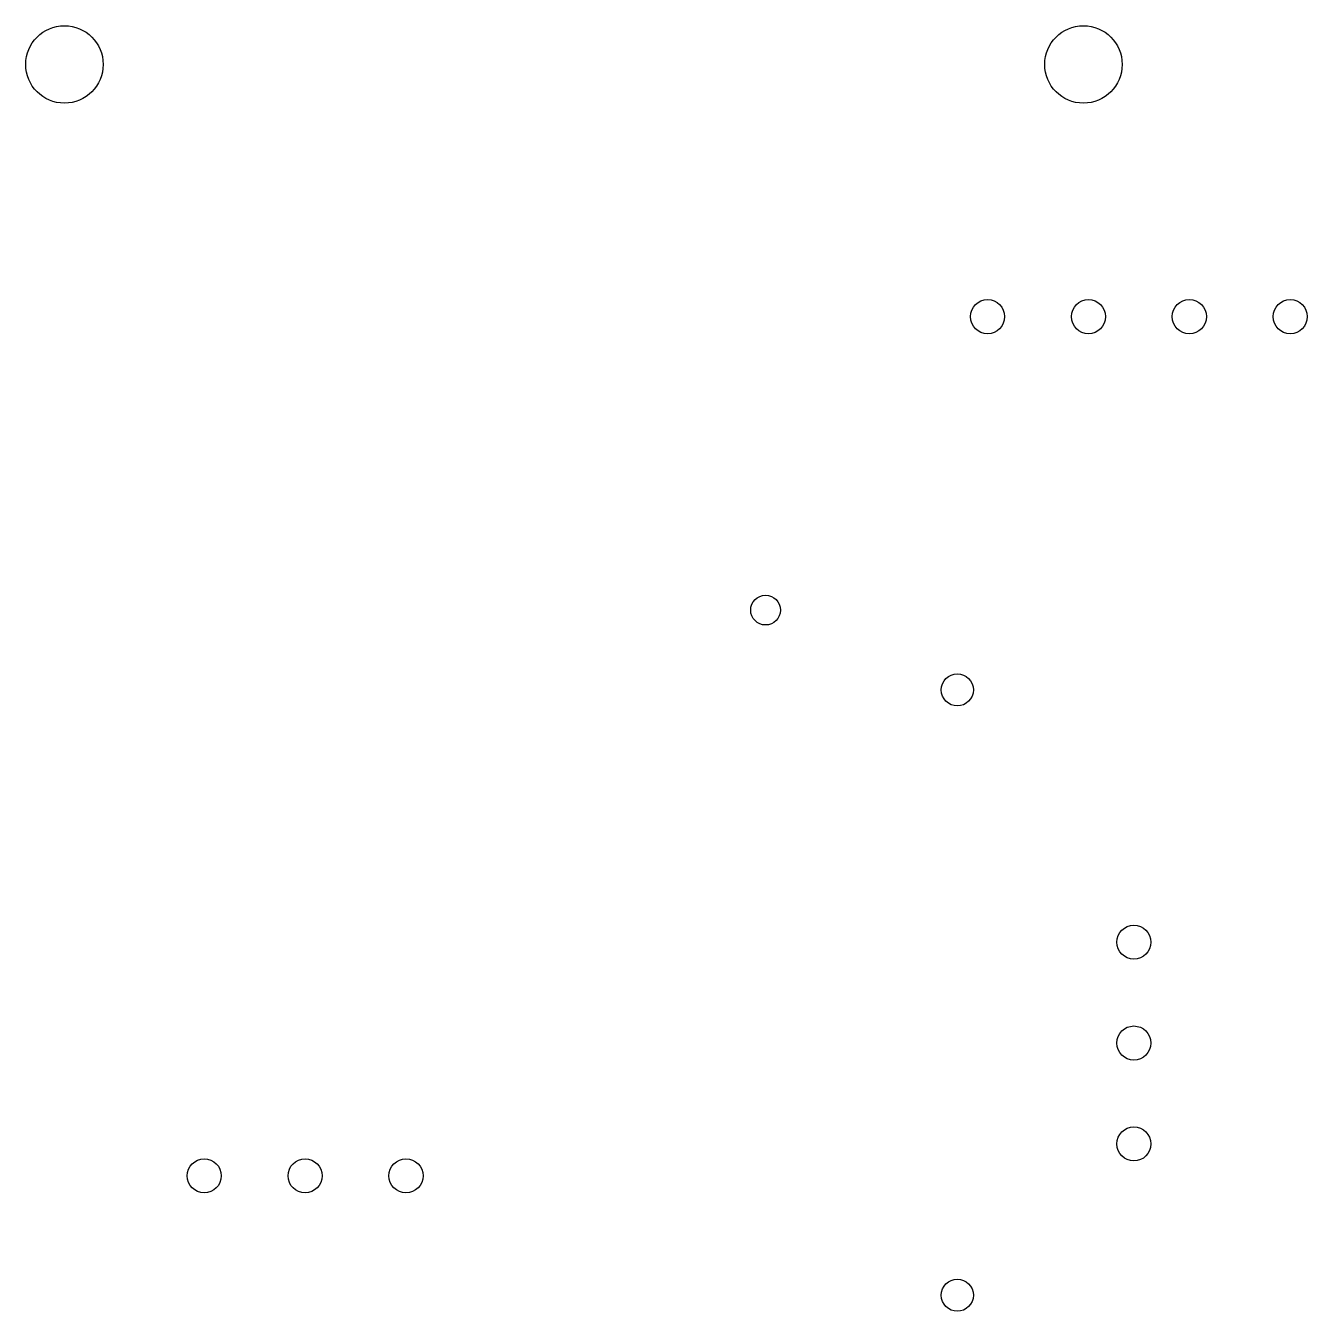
# Model space of a CAD drawing. Extents: x 0.14 to 1.41, y 0.08 to 1.36.
import ezdxf

# ---------------------------------------------------------------- set-up
doc = ezdxf.new("R2010")
doc.units = 0
doc.layers.add('116', color=253, linetype='CONTINUOUS')

msp = doc.modelspace()

# ---------------------------------------------------------------- linework, layer by layer
at = {"layer": '116'}
for centre, radius in [((0.18, 1.32), 0.038386), ((1.19, 1.32), 0.038386), ((1.095, 1.07), 0.01689), ((1.195, 1.07), 0.01689), ((1.295, 1.07), 0.01689), ((1.395, 1.07), 0.01689), ((0.874961, 0.779134), 0.014764), ((1.065, 0.7), 0.015906), ((1.24, 0.45), 0.01689), ((1.24, 0.35), 0.01689), ((1.24, 0.25), 0.01689), ((0.318543, 0.218346), 0.01689), ((0.418543, 0.218346), 0.01689), ((0.518543, 0.218346), 0.01689), ((1.065, 0.1), 0.015906)]:
    msp.add_circle(centre, radius, dxfattribs=at)

doc.saveas('drawing.dxf')
